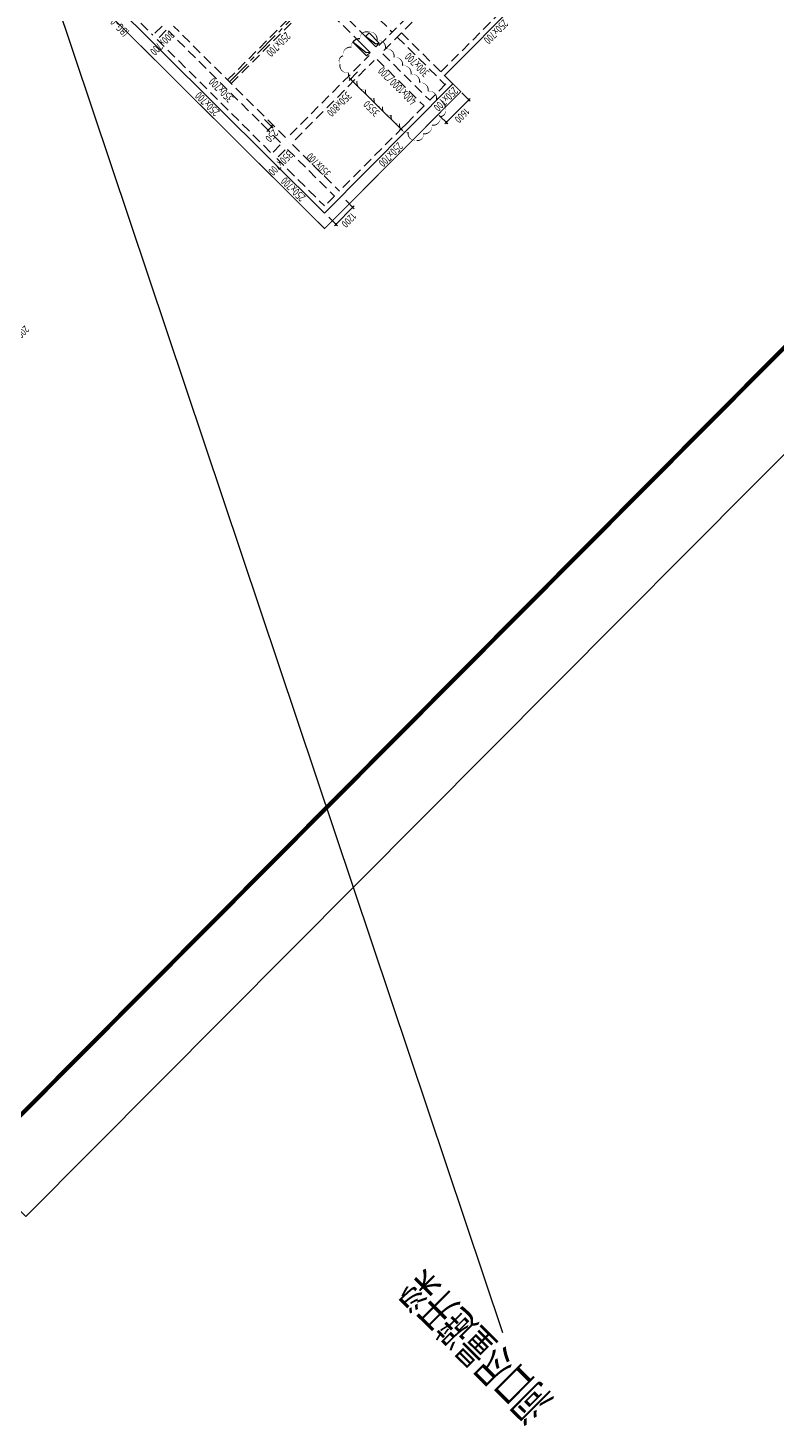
# Model space of a CAD drawing. Extents: x 517450926 to 520131079, y 3499134486 to 3500888201.
# Drawn here: x 518724332 to 518761763, y 3500032798 to 3500102672 of the extents above; entities that cross this region are included whole.
import ezdxf
from ezdxf.enums import TextEntityAlignment as Align

# ---------------------------------------------------------------- set-up
doc = ezdxf.new("R2010")
doc.units = 0
doc.header["$LTSCALE"] = 1000
doc.header["$MEASUREMENT"] = 0
doc.linetypes.add('CENTER', pattern=[2, 1.25, -0.25, 0.25, -0.25])
doc.linetypes.add('DASHED', pattern=[0.75, 0.5, -0.25])
doc.layers.get('0').update_dxf_attribs({"linetype": 'CONTINUOUS'})
doc.layers.get('Defpoints').update_dxf_attribs({"color": 2, "linetype": 'CONTINUOUS'})
doc.layers.add('0_修订云线', color=1, linetype='CONTINUOUS', plot=False)
doc.layers.add('内框', color=8, linetype='CONTINUOUS', plot=False)
for name, color, linetype in [('C-SHET-SHET', 144, 'CONTINUOUS'), ('S_AXIS', 8, 'CENTER'), ('S_AXIS_DIMS', 3, 'CONTINUOUS'), ('S_BEAM', 4, 'DASHED'), ('S_BEAM_SECD_TEXT_HORZ', 9, 'CONTINUOUS'), ('S_BEAM_TEXT_HORZ', 7, 'CONTINUOUS'), ('S_BEAM_TEXT_VERT', 41, 'CONTINUOUS'), ('S_FLOR_ENHN', 91, 'DASHED'), ('S_HOLE', 201, 'CONTINUOUS')]:
    doc.layers.add(name, color=color, linetype=linetype)
doc.styles.get("Standard").update_dxf_attribs({"font": 'Tssdeng.shx', "bigfont": 'Tssdchn.shx'})
doc.styles.add('TH-STYLE3', font='tssdeng.shx', dxfattribs={"width": 0.7, "bigfont": 'tssdchn.shx'})
doc.styles.add('样式 1', font='Tssdeng.shx', dxfattribs={"width": 0.7, "bigfont": 'Tssdchn.shx'})
doc.styles.add('黑体', font='simhei.ttf')
doc.dimstyles.new('TSSD_100_100', dxfattribs={"dimtxt": 375, "dimasz": 100, "dimexe": 100, "dimexo": 0, "dimgap": 125, "dimtad": 1, "dimdec": 1, "dimdsep": 46, "dimtxsty": 'TH-STYLE3', "dimblk": 'ARCHTICK', "dimcen": -100, "dimdle": 100, "dimclrt": 7, "dimadec": 0, "dimazin": 0, "dimtfac": 1, "dimtdec": 1, "dimtix": 1, "dimtmove": 2, "dimatfit": 3, "dimldrblk": 'ARCHTICK', "dimfxl": 0, "dimtolj": 1, "dimtzin": 0, "dimarcsym": 0})

# ---------------------------------------------------------------- blocks, each defined once
blk = doc.blocks.new('THAPE_A1L2_inner')
at = {"layer": '内框'}
blk.add_lwpolyline([(0, 0), (1261, 0), (1261, 594), (0, 594)], close=True, dxfattribs=at)
at = {"layer": '内框', "const_width": 1.4}
blk.add_lwpolyline([(25, 584), (25, 10), (1251, 10), (1251, 584)], close=True, dxfattribs=at)
at = {"layer": '内框', "style": '黑体', "width": 0.8}
blk.add_attdef('内框名称', (58.89, 599.29), '', height=8, dxfattribs=at)
blk = doc.blocks.new('SH_THAPE_A1L2')
blk.add_lwpolyline([(0, 0), (1261, 0), (1261, 594), (0, 594)], close=True)
at = {"const_width": 1.4}
blk.add_lwpolyline([(25, 584), (25, 10), (1251, 10), (1251, 584)], close=True, dxfattribs=at)
blk.add_attdef('作废标记', text='', height=400).set_placement((658, 330.5), align=Align.MIDDLE_CENTER)
blk = doc.blocks.new('_ArchTick')
at = {"color": 0, "const_width": 0.25}
blk.add_lwpolyline([(-0.53, -0.53), (0.53, 0.53)], dxfattribs=at)
blk = doc.blocks.new('*D139')
at = {"layer": 'Defpoints', "color": 0, "linetype": 'ByBlock', "transparency": 16777216}
for p in [(518723012, 3500087684), (518723153, 3500087826), (518723586, 3500087396)]:
    blk.add_point(p, dxfattribs=at)
at = {"layer": 'S_AXIS_DIMS', "color": 0, "linetype": 'ByBlock', "lineweight": -2, "transparency": 16777216}
for p, q in [((518723090, 3500087607), (518723516, 3500087184)), ((518723231, 3500087749), (518723657, 3500087326)), ((518723445, 3500087254), (518723374, 3500087183)), ((518723445, 3500087254), (518723586, 3500087396)), ((518723586, 3500087396), (518723656, 3500087467))]:
    blk.add_line(p, q, dxfattribs=at)
at = {"layer": 'S_AXIS_DIMS', "color": 0, "linetype": 'ByBlock', "lineweight": -2, "transparency": 16777216, "xscale": 100, "yscale": 100, "zscale": 100}
for p, rotation in [((518723445, 3500087254), 45.15729226536535), ((518723586, 3500087396), 225.1572922653654)]:
    blk.add_blockref('_ArchTick', p, dxfattribs=dict(at, rotation=rotation))
at = {"layer": 'S_AXIS_DIMS', "color": 7, "linetype": 'ByBlock', "transparency": 16777216, "insert": (518724087, 3500087475), "char_height": 375, "attachment_point": 5, "rotation": 225.15729, "style": 'TH-STYLE3'}
blk.add_mtext('\\A1;200', dxfattribs=at)
blk = doc.blocks.new('*D145')
at = {"layer": 'Defpoints', "color": 0, "linetype": 'ByBlock', "transparency": 16777216}
for p in [(518745872, 3500099573), (518746366, 3500099083), (518744744, 3500098439)]:
    blk.add_point(p, dxfattribs=at)
at = {"layer": 'S_AXIS_DIMS', "color": 0, "linetype": 'ByBlock', "lineweight": -2, "transparency": 16777216}
for p, q in [((518746011, 3500099435), (518746437, 3500099012)), ((518745167, 3500097877), (518746436, 3500099154)), ((518744883, 3500098301), (518745308, 3500097878))]:
    blk.add_line(p, q, dxfattribs=at)
at = {"layer": 'S_AXIS_DIMS', "color": 0, "linetype": 'ByBlock', "lineweight": -2, "transparency": 16777216, "xscale": 100, "yscale": 100, "zscale": 100}
for p, rotation in [((518746366, 3500099083), 45.15729226536535), ((518745238, 3500097948), 225.1572922653654)]:
    blk.add_blockref('_ArchTick', p, dxfattribs=dict(at, rotation=rotation))
at = {"layer": 'S_AXIS_DIMS', "color": 7, "linetype": 'ByBlock', "transparency": 16777216, "insert": (518746023, 3500098295), "char_height": 375, "attachment_point": 5, "rotation": 225.15729, "style": 'TH-STYLE3'}
blk.add_mtext('\\A1;1600', dxfattribs=at)
blk = doc.blocks.new('*D146')
at = {"layer": 'Defpoints', "color": 0, "linetype": 'ByBlock', "transparency": 16777216}
for p in [(518740057, 3500094216), (518739211, 3500093365), (518739721, 3500092857)]:
    blk.add_point(p, dxfattribs=at)
at = {"layer": 'S_AXIS_DIMS', "color": 0, "linetype": 'ByBlock', "lineweight": -2, "transparency": 16777216}
for p, q in [((518740213, 3500094060), (518740638, 3500093637)), ((518739367, 3500093209), (518739792, 3500092786)), ((518740638, 3500093779), (518739651, 3500092786))]:
    blk.add_line(p, q, dxfattribs=at)
at = {"layer": 'S_AXIS_DIMS', "color": 0, "linetype": 'ByBlock', "lineweight": -2, "transparency": 16777216, "xscale": 100, "yscale": 100, "zscale": 100}
for p, rotation in [((518740567, 3500093708), 45.15729226536535), ((518739721, 3500092857), 225.1572922653654)]:
    blk.add_blockref('_ArchTick', p, dxfattribs=dict(at, rotation=rotation))
at = {"layer": 'S_AXIS_DIMS', "color": 7, "linetype": 'ByBlock', "transparency": 16777216, "insert": (518740366, 3500093062), "char_height": 375, "attachment_point": 5, "rotation": 225.15729, "style": 'TH-STYLE3'}
blk.add_mtext('\\A1;1200', dxfattribs=at)
blk = doc.blocks.new('*D150')
at = {"layer": 'Defpoints', "color": 0, "linetype": 'ByBlock', "transparency": 16777216}
for p in [(518735872, 3500098025), (518736048, 3500098202), (518736513, 3500097740)]:
    blk.add_point(p, dxfattribs=at)
at = {"layer": 'S_AXIS_DIMS', "color": 0, "linetype": 'ByBlock', "lineweight": -2, "transparency": 16777216}
for p, q in [((518736159, 3500098092), (518736584, 3500097669)), ((518735983, 3500097915), (518736408, 3500097492)), ((518736337, 3500097562), (518736267, 3500097491)), ((518736337, 3500097562), (518736513, 3500097740)), ((518736513, 3500097740), (518736584, 3500097810))]:
    blk.add_line(p, q, dxfattribs=at)
at = {"layer": 'S_AXIS_DIMS', "color": 0, "linetype": 'ByBlock', "lineweight": -2, "transparency": 16777216, "xscale": 100, "yscale": 100, "zscale": 100}
for p, rotation in [((518736337, 3500097562), 45.15729226536535), ((518736513, 3500097740), 225.1572922653654)]:
    blk.add_blockref('_ArchTick', p, dxfattribs=dict(at, rotation=rotation))
at = {"layer": 'S_AXIS_DIMS', "color": 7, "linetype": 'ByBlock', "transparency": 16777216, "insert": (518736514, 3500097279), "char_height": 375, "attachment_point": 5, "rotation": 225.15729, "style": 'TH-STYLE3'}
blk.add_mtext('\\A1;250', dxfattribs=at)
blk = doc.blocks.new('*D154')
at = {"layer": 'Defpoints', "color": 0, "linetype": 'ByBlock', "transparency": 16777216}
for p in [(518741244, 3500100912), (518740454, 3500100117), (518743761, 3500098408)]:
    blk.add_point(p, dxfattribs=at)
at = {"layer": 'S_AXIS_DIMS', "color": 0, "linetype": 'ByBlock', "lineweight": -2, "transparency": 16777216}
for p, q in [((518740806, 3500100471), (518740383, 3500100046)), ((518743042, 3500097543), (518740383, 3500100187)), ((518743324, 3500097968), (518742900, 3500097543))]:
    blk.add_line(p, q, dxfattribs=at)
at = {"layer": 'S_AXIS_DIMS', "color": 0, "linetype": 'ByBlock', "lineweight": -2, "transparency": 16777216, "xscale": 100, "yscale": 100, "zscale": 100}
for p, rotation in [((518740454, 3500100117), 135.1572922653654), ((518742971, 3500097613), 315.1572922653654)]:
    blk.add_blockref('_ArchTick', p, dxfattribs=dict(at, rotation=rotation))
at = {"layer": 'S_AXIS_DIMS', "color": 7, "linetype": 'ByBlock', "transparency": 16777216, "insert": (518741492, 3500098644), "char_height": 375, "attachment_point": 5, "rotation": 135.15729, "style": 'TH-STYLE3'}
blk.add_mtext('\\A1;3550', dxfattribs=at)

msp = doc.modelspace()

# ---------------------------------------------------------------- linework, layer by layer
at = {"layer": '0_修订云线', "color": 6}
msp.add_line((518718020.2728, 3500127054.0876), (518748038.0868, 3500037468.9124), dxfattribs=at)
at = {"layer": '0_修订云线'}
msp.add_lwpolyline([(518743753.4091, 3500097048.6356, 0, 60, -0.52056705), (518743327.982, 3500097471.7333, 0, 60, -0.52056705), (518742902.5548, 3500097894.8311, 0, 60, -0.52056705), (518742477.1276, 3500098317.9288, 0, 60, -0.52056705), (518742051.7004, 3500098741.0266, 0, 60, -0.52056705), (518741626.2732, 3500099164.1243, 0, 60, -0.52056705), (518741200.846, 3500099587.2221, 0, 60, -0.52056705), (518740775.4188, 3500100010.3199, 0, 60, -0.52056705), (518740349.9916, 3500100433.4176, 0, 60, -0.52056705), (518739924.5645, 3500100856.5154, 0, 60, -0.52056705), (518740077.8231, 3500101281.2018, 0, 60, -0.52056705), (518740500.9209, 3500101706.6289, 0, 60, -0.52056705), (518740924.0186, 3500102132.0561, 0, 60, -0.52056705), (518741347.3521, 3500102471.6237, 0, 60, -0.52056705), (518741772.7793, 3500102048.5259, 0, 60, -0.52056705), (518742198.2065, 3500101625.4282, 0, 60, -0.52056705), (518742623.6336, 3500101202.3304, 0, 60, -0.52056705), (518743049.0608, 3500100779.2327, 0, 60, -0.52056705), (518743474.488, 3500100356.1349, 0, 60, -0.52056705), (518743899.9152, 3500099933.0372, 0, 60, -0.52056705), (518744325.3424, 3500099509.9394, 0, 60, -0.52056705), (518744750.7696, 3500099086.8417, 0, 60, -0.52056705), (518745176.1968, 3500098663.7439, 0, 60, -0.52056705), (518744937.0785, 3500098238.8218, 0, 60, -0.52056705), (518744513.9807, 3500097813.3946, 0, 60, -0.52056705), (518744090.883, 3500097387.9674, 0, 60, -0.52056705)], format="xyseb", close=True, dxfattribs=at)
at = {"layer": 'S_AXIS'}
msp.add_line((518734398.3982, 3500099984.0094), (518750511.371, 3500116185.6948), dxfattribs=at)
at = {"layer": 'S_BEAM', "linetype": 'Continuous'}
for p, q in [((518745145.9569, 3500100296.7117), (518756886.5669, 3500112101.9616)), ((518724441.3587, 3500108053.0777), (518739154.0489, 3500093420.9471)), ((518745145.6043, 3500100296.3572), (518745571.0315, 3500099873.2595)), ((518745571.0315, 3500099873.2595), (518739154.0489, 3500093420.9471))]:
    msp.add_line(p, q, dxfattribs=at)
at = {"layer": 'S_BEAM'}
for p, q in [((518736110.7119, 3500107307.2929), (518741712.1697, 3500101736.5056)), ((518741871.4753, 3500101790.3299), (518747300.5246, 3500107249.2698)), ((518735828.6467, 3500107023.6748), (518741430.1045, 3500101452.8875)), ((518742119.6412, 3500101543.5229), (518747548.6905, 3500107002.4628)), ((518727843.8056, 3500105021.8478), (518730573.63, 3500102306.9705)), ((518739776.1034, 3500105214.0584), (518742541.3801, 3500102463.923)), ((518744968.6956, 3500100473.0025), (518749622.4183, 3500105152.347)), ((518734309.7675, 3500100072.1548), (518738540.745, 3500104326.4265)), ((518734487.0289, 3500099895.864), (518738718.0063, 3500104150.1358)), ((518731031.9859, 3500102767.85), (518730573.63, 3500102306.9705)), ((518731244.6995, 3500102556.3011), (518730786.3436, 3500102095.4217)), ((518736952.3202, 3500096950.45), (518731350.8622, 3500102521.2371)), ((518737199.1272, 3500097198.6159), (518731597.6692, 3500102769.4029)), ((518742789.1934, 3500102216.7614), (518745182.2213, 3500099836.8366)), ((518743000.7422, 3500102429.475), (518744968.343, 3500100472.6479)), ((518730786.3436, 3500102095.4217), (518736511.8845, 3500096401.2311)), ((518737428.9489, 3500097323.3445), (518741377.1561, 3500101293.2892)), ((518737677.1148, 3500097076.5375), (518741625.3219, 3500101046.4822)), ((518741784.6274, 3500101100.3063), (518744124.4769, 3500098773.2686)), ((518742066.6925, 3500101383.9244), (518744406.5421, 3500099056.8867)), ((518745217.832, 3500099872.6434), (518744406.5421, 3500099056.8867)), ((518744124.4769, 3500098773.2686), (518739893.4994, 3500094518.9967)), ((518736934.6297, 3500096826.3037), (518736511.8845, 3500096401.2311)), ((518737553.6498, 3500096846.0344), (518739893.4994, 3500094518.9967)), ((518737182.7955, 3500096579.4967), (518736760.0504, 3500096154.424)), ((518736760.0504, 3500096154.424), (518739153.0783, 3500093774.4992)), ((518737306.8428, 3500096597.8685), (518739646.6923, 3500094270.8309)), ((518739646.6923, 3500094270.8309), (518739153.0783, 3500093774.4992))]:
    msp.add_line(p, q, dxfattribs=at)
at = {"layer": 'S_FLOR_ENHN', "linetype": 'ByBlock', "const_width": 50}
msp.add_lwpolyline([(518727492.3888, 3500104243.0626), (518739156.1842, 3500092643.1326), (518745961.0064, 3500099485.4198), (518745145.9569, 3500100296.7117), (518756886.5669, 3500112101.9616), (518724908.6234, 3500143904.8094), (518725649.0444, 3500144649.307), (518718629.4959, 3500151630.4199), (518713781.5008, 3500146755.7334), (518709137.254, 3500151374.5505), (518713808.9584, 3500156071.9757), (518677754.0043, 3500191929.5103), (518669990.1605, 3500184122.9214), (518661608.9242, 3500168566.9861), (518675983.547, 3500154271.0719), (518677393.8728, 3500155689.1625), (518688454.9796, 3500144688.621), (518687820.3249, 3500144050.472), (518709977.9909, 3500122014.1307), (518710612.6456, 3500122652.2796), (518724758.0997, 3500108584.2793), (518724758.0997, 3500108584.2794), (518728303.3262, 3500105058.4648)], dxfattribs=at)
at = {"layer": 'S_HOLE'}
for points in [[(518741712.1697, 3500101736.5056), (518741201.6567, 3500102244.2233), (518741377.9524, 3500102421.4896), (518741888.4653, 3500101913.7719)], [(518741253.8092, 3500101275.6216), (518740566.1135, 3500101959.5519), (518740742.4088, 3500102136.8178), (518741430.1045, 3500101452.8875)]]:
    msp.add_lwpolyline(points, close=True, dxfattribs=at)
for points in [[(518741888.4653, 3500101913.7719), (518741714.499, 3500101857.5662), (518741201.6567, 3500102244.2233)], [(518741430.1045, 3500101452.8875), (518741225.1955, 3500101434.6231), (518740566.1135, 3500101959.5519)]]:
    msp.add_lwpolyline(points, dxfattribs=at)

# ---------------------------------------------------------------- block references
at = {"layer": 'C-SHET-SHET', "xscale": 150, "yscale": 150, "zscale": 150, "rotation": 135.1572922948761}
msp.add_blockref('SH_THAPE_A1L2', (518787053.6051, 3500106450.4975), dxfattribs=at)
at = {"layer": '内框', "xscale": 150, "yscale": 150, "zscale": 150, "rotation": 135.1572922948763}
msp.add_blockref('THAPE_A1L2_inner', (518787053.6051, 3500106450.4975), dxfattribs=at)

# ---------------------------------------------------------------- texts
at = {"layer": '0_修订云线', "color": 6, "style": '样式 1', "width": 0.7}
msp.add_text('洞口尽量避开梁', height=2000, rotation=135.157294939, dxfattribs=at).set_placement((518747467.7436, 3500037499.0224), align=Align.CENTER)
at = {"layer": 'S_BEAM_SECD_TEXT_HORZ', "linetype": 'Continuous', "width": 0.7}
for s, rotation, style, p in [('(BG-0.250)', 135.157288154, 'TH-STYLE3', (518728760.9345, 3500103142.6568)), ('250x700', 225.157297813, '样式 1', (518747578.2569, 3500102619.6611)), ('250x700', 225.157292971, 'TH-STYLE3', (518736709.9153, 3500101986.7076)), ('300x700', 135.157288154, 'TH-STYLE3', (518743910.7627, 3500100969.1681)), ('250x700', 135.157288154, 'TH-STYLE3', (518733434.0332, 3500099014.335)), ('250x700', 225.157297813, '样式 1', (518745077.258, 3500099254.0253)), ('250x700', 225.157297813, '样式 1', (518742318.1317, 3500096479.7083)), ('250x700', 135.157288154, 'TH-STYLE3', (518737723.7574, 3500094748.0993))]:
    msp.add_text(s, height=400, rotation=rotation, dxfattribs=dict(at, style=style)).set_placement(p, align=Align.CENTER)
at = {"layer": 'S_BEAM_TEXT_HORZ', "linetype": 'Continuous', "style": '样式 1', "width": 0.7}
for s, p in [('350x700', (518734123.1227, 3500099707.2194)), ('400x1000/700', (518742926.0837, 3500099908.1633)), ('350x700', (518738992.0655, 3500095952.4859))]:
    msp.add_text(s, height=400, rotation=135.157288154, dxfattribs=at).set_placement(p, align=Align.CENTER)
at = {"layer": 'S_BEAM_TEXT_VERT', "linetype": 'Continuous', "style": '样式 1', "width": 0.7}
for s, p in [('300x700', (518730902.2244, 3500102049.9861)), ('350x800', (518739749.8225, 3500098998.7023)), ('350x700', (518736812.0709, 3500096044.7764))]:
    msp.add_text(s, height=400, rotation=225.157297813, dxfattribs=at).set_placement(p, align=Align.CENTER)

# ---------------------------------------------------------------- dimensions: what is measured, and where the dimension line sits
at = {"layer": 'S_AXIS_DIMS', "linetype": 'ByBlock'}
for base, p1, p2, angle, picture, middle in [((518740453.8793, 3500100116.7596), (518743761.4915, 3500098408.2848), (518741244.3806, 3500100911.6132), 135.157292265, '*D154', (518741492.0713, 3500098643.5187)), ((518746365.8085, 3500099082.8338), (518744743.7136, 3500098439.492), (518745872.4673, 3500099573.4737), 225.157292265, '*D145', (518746023.255, 3500098295.2342)), ((518739721.2319, 3500092856.8697), (518740056.8271, 3500094215.5286), (518739210.6316, 3500093364.6743), 225.157292265, '*D146', (518740365.9063, 3500093061.9335))]:
    dim = msp.add_linear_dim(base=base, p1=p1, p2=p2, angle=angle, dimstyle='TSSD_100_100', dxfattribs=at)
    dim.commit()
    dim.dimension.update_dxf_attribs({"geometry": picture, "text_midpoint": middle})
for base, p1, p2, picture, middle in [((518736513.3885, 3500097739.5651), (518735872.1616, 3500098024.6941), (518736048.4523, 3500098201.9554), '*D150', (518736513.7944, 3500097279.0868)), ((518723585.8475, 3500087396.1112), (518723012.3465, 3500087684.4027), (518723153.379, 3500087826.2117), '*D139', (518724087.1048, 3500087474.6947))]:
    dim = msp.add_linear_dim(base=base, p1=p1, p2=p2, angle=225.157292265, dimstyle='TSSD_100_100', dxfattribs=at)
    dim.commit()
    dim.dimension.update_dxf_attribs({"geometry": picture, "text_midpoint": middle, "dimtype": 160})

doc.saveas('drawing.dxf')
